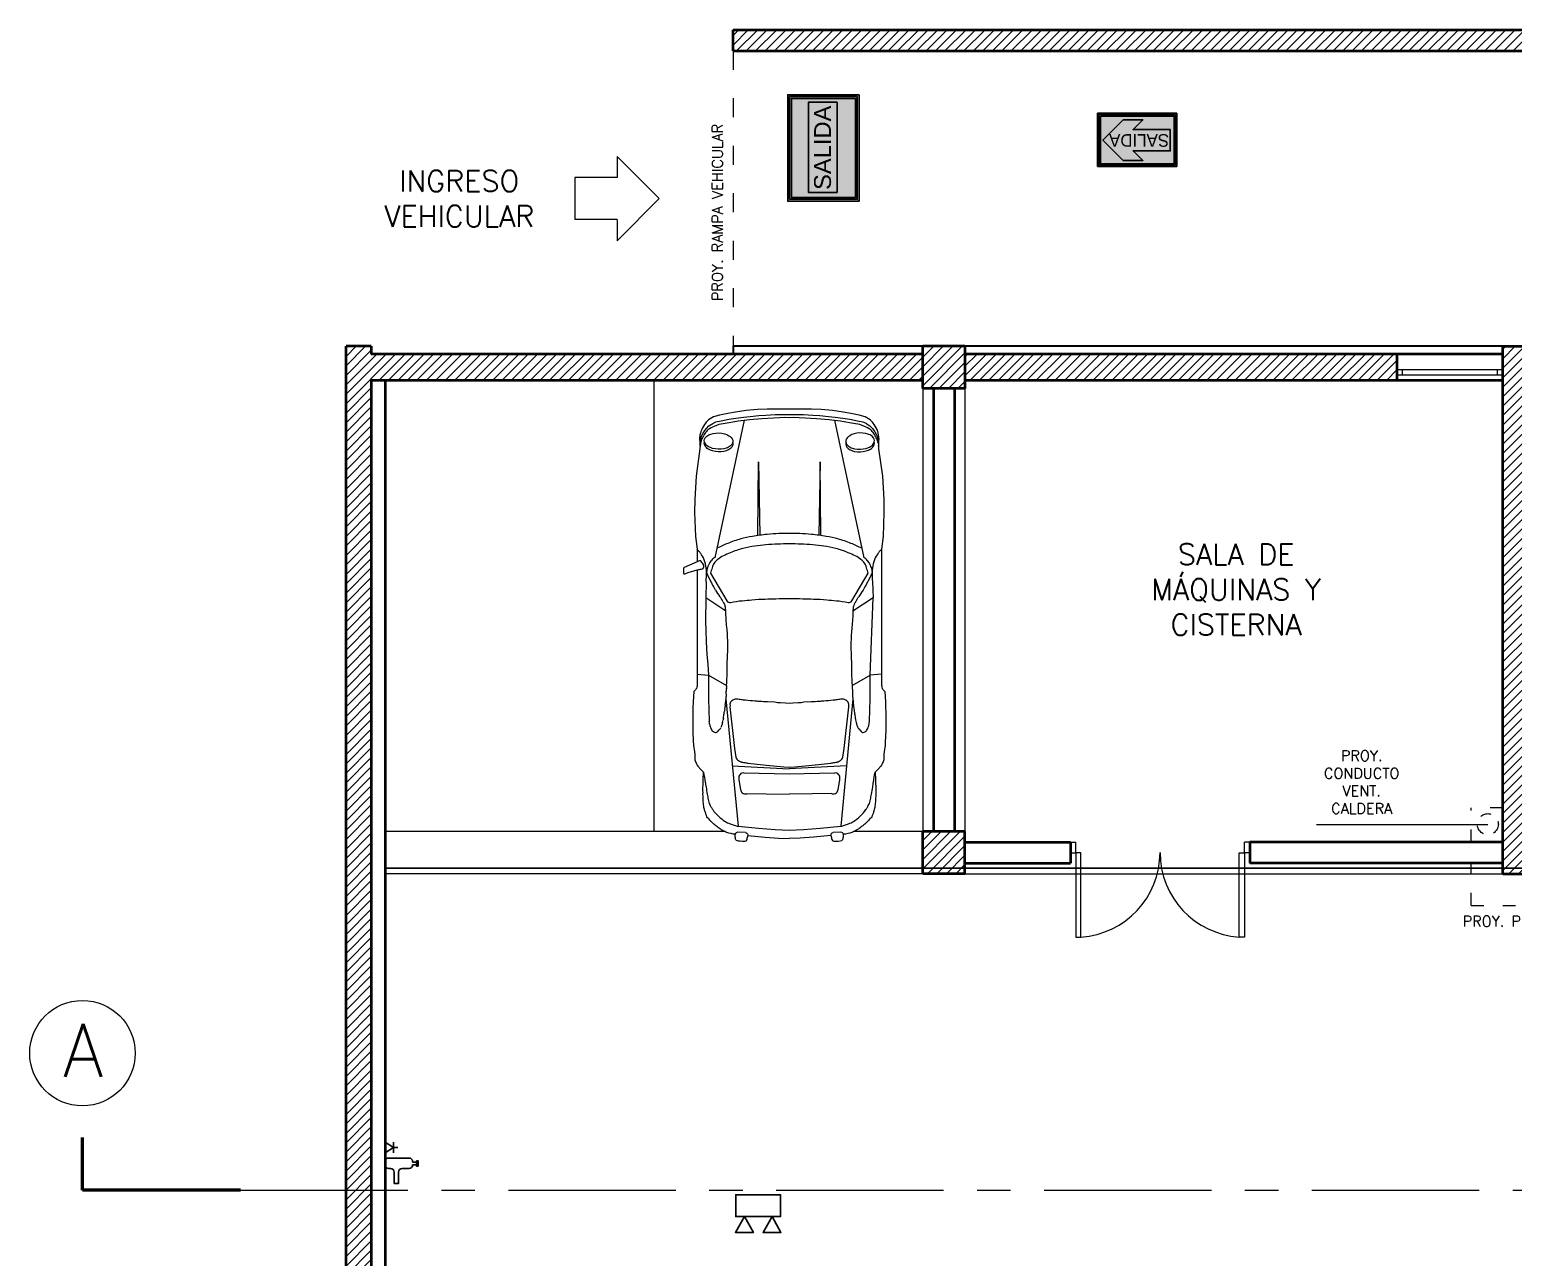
# Model space of a CAD drawing. Extents: x 1009 to 1343, y -172900 to 201.
# Drawn here: x 1083.39 to 1097.46, y 87.15 to 98.78 of the extents above; entities that cross this region are included whole.
import ezdxf

# ---------------------------------------------------------------- set-up
doc = ezdxf.new("R2010")
doc.units = 0
doc.header["$LTSCALE"] = 0.5
for name, pattern in [('ACAD_ISO03W100', [30, 12, -18]), ('CENTER', [50.8, 31.75, -6.35, 6.35, -6.35]), ('TRAZOS2', [0.375, 0.25, -0.125])]:
    doc.linetypes.add(name, pattern=pattern)
doc.layers.get('0').update_dxf_attribs({"linetype": 'CONTINUOUS'})
for name, color, linetype in [('BRIGADAS', 8, 'TRAZOS2'), ('Cableado', 100, 'CONTINUOUS'), ('CIRCUITO DE SALIDA', 8, 'CONTINUOUS'), ('Electricidad', 50, 'CONTINUOUS'), ('GCI-LUZ DE EMERG.LUZ ESTROBOSCOPICA', 12, 'CONTINUOUS'), ('MARCO_FONDO_NEGRO', 7, 'CONTINUOUS'), ('SEÑAL_FONDO_FIGURAS', 254, 'CONTINUOUS'), ('SEÑAL_FONDO_NEGRO', 7, 'CONTINUOUS'), ('SEÑAL_FONDO_VERDE', 86, 'CONTINUOUS')]:
    doc.layers.add(name, color=color, linetype=linetype)
for name, color, linetype, lineweight in [('Carpintería', 55, 'CONTINUOUS', 20), ('Detalles 01', 8, 'CONTINUOUS', 9), ('EQUIPO DE EMERGENCIA', 200, 'CONTINUOUS', 30), ('Muros corte', 7, 'CONTINUOUS', 40), ('Proyección', 4, 'ACAD_ISO03W100', 18), ('Punta 01', 6, 'CONTINUOUS', 9), ('Punta 02', 11, 'CONTINUOUS', 20), ('Punta 03', 171, 'CONTINUOUS', 30), ('Punta 05', 52, 'CONTINUOUS', 50), ('Tratamiento pisos', 251, 'CONTINUOUS', 9), ('Vehículos', 155, 'CONTINUOUS', 13)]:
    doc.layers.add(name, color=color, linetype=linetype, lineweight=lineweight)
doc.styles.add('franklin gothic medium', font='framd.ttf')
doc.styles.add('Texto 1 mm', font='simplex.shx', dxfattribs={"height": 0.1})
doc.styles.add('Texto 2 mm', font='simplex.shx', dxfattribs={"height": 0.2})
doc.styles.add('Texto 5 mm', font='simplex.shx', dxfattribs={"height": 0.5})
pattern_1 = [(45, (62.21442, 16.503325), (-0.0449012806, 0.0449012806), [])]

# ---------------------------------------------------------------- blocks, each defined once
blk = doc.blocks.new('Porsche planta')
at = {"color": 0, "linetype": 'ByBlock'}
for p, q in [((-0.367, 2.06), (-0.634, 0.819)), ((0.448, 2.06), (0.714, 0.819)), ((-0.244, 1.02), (-0.238, 1.685)), ((-0.238, 1.685), (-0.226, 1.022)), ((0.318, 1.685), (0.306, 1.022)), ((0.325, 1.02), (0.318, 1.685)), ((-0.712, 0.602), (-0.715, 0.457)), ((-0.56, 0.423), (-0.553, 0.412)), ((-0.553, 0.412), (-0.546, 0.399)), ((0.633, 0.412), (0.627, 0.399)), ((0.64, 0.423), (0.633, 0.412)), ((-0.546, 0.399), (-0.542, 0.387)), ((0.627, 0.399), (0.622, 0.387)), ((-0.793, -0.232), (-0.689, -0.241)), ((-0.689, -0.241), (-0.691, -0.27)), ((0.608, -0.335), (0.77, -0.241)), ((0.874, -0.232), (0.77, -0.241)), ((-0.691, -0.27), (-0.691, -0.34)), ((-0.691, -0.34), (-0.691, -0.418)), ((-0.691, -0.418), (-0.69, -0.488)), ((-0.69, -0.488), (-0.688, -0.525)), ((-0.688, -0.525), (-0.687, -0.588)), ((-0.533, -0.454), (-0.423, -1.604)), ((0.614, -0.454), (0.504, -1.604)), ((-0.687, -0.588), (-0.685, -0.625)), ((-0.685, -0.625), (-0.684, -0.66)), ((-0.475, -1.061), (0.04, -1.086)), ((0.556, -1.061), (0.04, -1.086)), ((-0.343, -1.311), (-0.17, -1.314)), ((-0.17, -1.314), (0.04, -1.315)), ((0.25, -1.314), (0.04, -1.315)), ((0.423, -1.311), (0.25, -1.314)), ((-0.355, -1.663), (-0.424, -1.66)), ((-0.335, -1.689), (-0.178, -1.704)), ((-0.178, -1.704), (-0.057, -1.712)), ((-0.057, -1.712), (0.04, -1.716)), ((0.137, -1.712), (0.04, -1.716)), ((0.258, -1.704), (0.137, -1.712)), ((0.416, -1.689), (0.258, -1.704))]:
    blk.add_line(p, q, dxfattribs=at)
for points in [[(-0.442, 2.079), (-0.375, 2.088), (-0.313, 2.095), (-0.235, 2.102), (-0.173, 2.107), (-0.087, 2.112), (-0.018, 2.112), (0.04, 2.112), (0.098, 2.112), (0.168, 2.112), (0.253, 2.107), (0.315, 2.102), (0.393, 2.095), (0.455, 2.088), (0.523, 2.079), (0.588, 2.069), (0.655, 2.055), (0.704, 2.046, -0.076061), (0.766, 2.008), (0.79, 1.984), (0.813, 1.954), (0.826, 1.928), (0.83, 1.922), (0.832, 1.915), (0.836, 1.907), (0.838, 1.899), (0.84, 1.891, 0.024992), (0.843, 1.879, -0.055838), (0.846, 1.863, -0.037237), (0.846, 1.826, 0.010303), (0.85, 1.882, 0.069994), (0.847, 1.925, 0.094971), (0.824, 1.991), (0.806, 2.02, 0.128179), (0.769, 2.062), (0.756, 2.071), (0.741, 2.081), (0.725, 2.091), (0.67, 2.107), (0.595, 2.121), (0.526, 2.132), (0.43, 2.147), (0.328, 2.157), (0.24, 2.16), (0.04, 2.16), (-0.159, 2.16), (-0.248, 2.157), (-0.35, 2.147), (-0.445, 2.132), (-0.515, 2.121), (-0.59, 2.107), (-0.644, 2.091), (-0.661, 2.081), (-0.675, 2.071), (-0.689, 2.062, 0.128179), (-0.725, 2.02), (-0.743, 1.991, 0.094971), (-0.767, 1.925, 0.069994), (-0.77, 1.882, 0.010303), (-0.765, 1.826, -0.037237), (-0.765, 1.863, -0.055838), (-0.762, 1.879, 0.024992), (-0.759, 1.891), (-0.757, 1.899), (-0.756, 1.907), (-0.752, 1.915), (-0.75, 1.922), (-0.746, 1.928), (-0.733, 1.954), (-0.709, 1.984), (-0.686, 2.008), (-0.65, 2.029), (-0.624, 2.046), (-0.575, 2.055), (-0.507, 2.069)], [(-0.596, 1.945), (-0.57, 1.942), (-0.545, 1.937), (-0.525, 1.93, -0.035612), (-0.506, 1.92, -0.053048), (-0.486, 1.905), (-0.476, 1.891), (-0.471, 1.879), (-0.47, 1.867), (-0.473, 1.854), (-0.479, 1.842), (-0.492, 1.828, -0.053048), (-0.51, 1.816, -0.035612), (-0.529, 1.808), (-0.55, 1.803), (-0.576, 1.799), (-0.602, 1.798), (-0.628, 1.801), (-0.653, 1.806), (-0.673, 1.813, -0.035612), (-0.692, 1.823, -0.053048), (-0.709, 1.836), (-0.721, 1.851), (-0.727, 1.864), (-0.728, 1.876), (-0.726, 1.889), (-0.719, 1.901), (-0.706, 1.915, -0.053048), (-0.688, 1.927, -0.035612), (-0.669, 1.935), (-0.648, 1.941), (-0.623, 1.944)], [(0.677, 1.945), (0.651, 1.942), (0.625, 1.937), (0.605, 1.93, 0.035612), (0.586, 1.92, 0.053048), (0.567, 1.905), (0.556, 1.891), (0.551, 1.879), (0.55, 1.867), (0.553, 1.854), (0.56, 1.842), (0.572, 1.828, 0.053048), (0.59, 1.816, 0.035612), (0.61, 1.808), (0.63, 1.803), (0.656, 1.799), (0.682, 1.798), (0.708, 1.801), (0.734, 1.806), (0.754, 1.813, 0.035612), (0.773, 1.823, 0.053048), (0.79, 1.836), (0.801, 1.851), (0.807, 1.864), (0.809, 1.876), (0.806, 1.889), (0.799, 1.901), (0.787, 1.915, 0.053048), (0.769, 1.927, 0.035612), (0.749, 1.935), (0.729, 1.941), (0.703, 1.944)], [(0.04, 0.944, 0.014918), (-0.171, 0.935, 0.019606), (-0.272, 0.923, 0.021498), (-0.38, 0.902, 0.041408), (-0.493, 0.864, 0.010479), (-0.555, 0.836, 0.054559), (-0.605, 0.804, 0.068511), (-0.639, 0.77, 0.099189), (-0.658, 0.728, -0.026704), (-0.672, 0.68), (-0.524, 0.429, 0.323311), (-0.49, 0.415, -0.03065), (-0.385, 0.431, 0.001086), (-0.298, 0.439, -0.019868), (-0.178, 0.446, 0.009294), (-0.083, 0.449, -0.022865), (0.04, 0.45, -0.022865), (0.163, 0.449, 0.009294), (0.259, 0.446, -0.019868), (0.379, 0.439, 0.001086), (0.465, 0.431, -0.03065), (0.571, 0.415, 0.323311), (0.604, 0.429), (0.753, 0.68, -0.026704), (0.738, 0.728, 0.099189), (0.719, 0.77, 0.068511), (0.686, 0.804, 0.054559), (0.635, 0.836, 0.010479), (0.573, 0.864, 0.041408), (0.46, 0.902, 0.021498), (0.352, 0.923, 0.019606), (0.252, 0.935, 0.014918)], [(-0.524, 0.191, -0.024218), (-0.533, 0.337), (-0.715, 0.457), (-0.716, 0.242), (-0.713, 0.162), (-0.71, 0.059), (-0.704, -0.054), (-0.697, -0.142), (-0.689, -0.241), (-0.528, -0.335, 0.031825), (-0.522, -0.219, -0.014699), (-0.519, -0.092, 0.015269), (-0.516, 0.061, 0.024289)], [(0.246, -1.055), (0.414, -1.035, 0.019104), (0.433, -1.032, -0.009159), (0.473, -1.026, 0.031826), (0.48, -1.023, 0.052632), (0.501, -1.012, 0.171331), (0.524, -0.981), (0.534, -0.904), (0.577, -0.526, -0.029797), (0.577, -0.502, 0.188975), (0.571, -0.486, 0.041781), (0.559, -0.473, 0.056578), (0.544, -0.463, 0.157073), (0.515, -0.457, 0.002681), (0.473, -0.463, -0.012314), (0.437, -0.468, -0.004904), (0.352, -0.475, 0.00764), (0.311, -0.479, -0.019123), (0.237, -0.483), (0.172, -0.486, -0.025492), (0.119, -0.492), (0.073, -0.494), (0.04, -0.497), (0.007, -0.494), (-0.039, -0.492, -0.025492), (-0.092, -0.486), (-0.156, -0.483, -0.019123), (-0.23, -0.479, 0.00764), (-0.271, -0.475, -0.004904), (-0.357, -0.468, -0.012314), (-0.393, -0.463, 0.002681), (-0.435, -0.457, 0.157073), (-0.464, -0.463, 0.056578), (-0.478, -0.473, 0.041781), (-0.491, -0.486, 0.188975), (-0.496, -0.502, -0.029797), (-0.496, -0.526), (-0.454, -0.904), (-0.443, -0.981, 0.171331), (-0.42, -1.012, 0.052632), (-0.399, -1.023, 0.031826), (-0.393, -1.026, -0.009159), (-0.353, -1.032, 0.019104), (-0.334, -1.035), (-0.166, -1.055), (-0.01, -1.069), (0.04, -1.073), (0.09, -1.069)]]:
    blk.add_lwpolyline(points, format="xyb", close=True, dxfattribs=at)
for points in [[(0.84, 1.863), (0.837, 1.874, -0.057112), (0.834, 1.885, 0.074057), (0.831, 1.891, -0.020357), (0.82, 1.911, 0.060199), (0.803, 1.939, 0.09981), (0.772, 1.975, 0.075944), (0.72, 2.003), (0.676, 2.02), (0.619, 2.029), (0.585, 2.036), (0.549, 2.043), (0.502, 2.05), (0.448, 2.057), (0.399, 2.064), (0.287, 2.073), (0.184, 2.079), (0.129, 2.081), (0.079, 2.084), (0.04, 2.082), (0.001, 2.084), (-0.049, 2.081), (-0.103, 2.079), (-0.207, 2.073), (-0.319, 2.064), (-0.367, 2.057), (-0.422, 2.05), (-0.469, 2.043), (-0.504, 2.036), (-0.538, 2.029), (-0.596, 2.02), (-0.64, 2.003, 0.075944), (-0.692, 1.975, 0.09981), (-0.723, 1.939)], [(-0.723, 1.939, 0.060199), (-0.74, 1.911, -0.020357), (-0.751, 1.891, 0.074057), (-0.753, 1.885, -0.057112), (-0.757, 1.874), (-0.759, 1.863), (-0.762, 1.852), (-0.763, 1.844), (-0.765, 1.829), (-0.767, 1.801), (-0.802, 1.554), (-0.813, 1.345), (-0.815, 1.228), (-0.807, 1.01), (-0.793, 0.896), (-0.793, 0.782), (-0.909, 0.731, 0.26651), (-0.916, 0.715, -0.046048), (-0.916, 0.683, 0.585653), (-0.903, 0.674, -0.041042), (-0.873, 0.685), (-0.793, 0.709, -0.003206), (-0.764, 0.715, 0.023233), (-0.743, 0.719, 0.172254), (-0.738, 0.722, 0.089292), (-0.732, 0.736, 0.191515), (-0.733, 0.751, 0.050928), (-0.756, 0.785, 0.355547), (-0.765, 0.791, 0.091991), (-0.793, 0.782)], [(-0.472, 1.858), (-0.471, 1.855), (-0.47, 1.843), (-0.473, 1.83), (-0.479, 1.818), (-0.492, 1.805, -0.053048), (-0.51, 1.793, -0.035612), (-0.529, 1.785), (-0.55, 1.779), (-0.576, 1.775), (-0.602, 1.775), (-0.628, 1.777), (-0.653, 1.783), (-0.673, 1.79, -0.035612), (-0.692, 1.8, -0.053048), (-0.709, 1.813), (-0.721, 1.827), (-0.727, 1.84), (-0.728, 1.853), (-0.726, 1.863)], [(0.552, 1.858), (0.551, 1.855), (0.55, 1.843), (0.553, 1.83), (0.56, 1.818), (0.572, 1.805, 0.053048), (0.59, 1.793, 0.035612), (0.61, 1.785), (0.63, 1.779), (0.656, 1.775), (0.682, 1.775), (0.708, 1.777), (0.734, 1.783), (0.754, 1.79, 0.035612), (0.773, 1.8, 0.053048), (0.79, 1.813), (0.801, 1.827), (0.807, 1.84), (0.809, 1.853), (0.807, 1.863)], [(0.84, 1.863), (0.842, 1.852), (0.844, 1.844), (0.845, 1.829), (0.847, 1.801), (0.883, 1.554), (0.893, 1.345), (0.895, 1.228), (0.887, 1.01), (0.874, 0.896, 0.015833), (0.854, 0.874, 0.030735), (0.835, 0.849, 0.067689), (0.803, 0.782, 0.069337), (0.789, 0.706, 0.000298), (0.788, 0.685, -0.01679), (0.749, 0.601)], [(0.695, 0.904, 0.013324), (0.597, 0.948, 0.030992), (0.479, 0.988, 0.024048), (0.374, 1.011, 0.017481), (0.24, 1.029, 0.017092), (0.134, 1.036, 0.000555), (0.04, 1.038, 0.000555), (-0.054, 1.036, 0.017092), (-0.16, 1.029, 0.017481), (-0.294, 1.011, 0.024048), (-0.399, 0.988, 0.030992), (-0.516, 0.948, 0.013324), (-0.615, 0.904)], [(0.874, 0.896), (0.874, -0.331, 0.158952), (0.885, -0.369, 0.068562), (0.902, -0.388), (0.905, -0.434), (0.908, -0.486), (0.91, -0.532), (0.913, -0.575), (0.913, -0.621), (0.913, -0.741), (0.907, -0.846, -0.032511), (0.9, -0.912, 0.05701), (0.894, -0.996, -0.118188), (0.882, -1.033, -0.074794), (0.86, -1.07, -0.019366), (0.84, -1.093, -0.012762), (0.814, -1.118)], [(-0.793, 0.709), (-0.793, -0.331, -0.158952), (-0.804, -0.369, -0.068562), (-0.822, -0.388), (-0.825, -0.434), (-0.828, -0.486), (-0.83, -0.532), (-0.832, -0.575), (-0.832, -0.621), (-0.832, -0.741), (-0.827, -0.846, 0.032511), (-0.819, -0.912, -0.05701), (-0.814, -0.996, 0.118188), (-0.802, -1.033, 0.074794), (-0.78, -1.07, 0.019366), (-0.76, -1.093, 0.012762), (-0.734, -1.118)], [(0.744, 0.793, 0.029294), (0.756, 0.777, -0.097394), (0.77, 0.752, 0.041228), (0.779, 0.729, -0.039917), (0.788, 0.685, 0.041416), (0.792, 0.602), (0.796, 0.457), (0.614, 0.337, -0.024218), (0.605, 0.191, 0.024289), (0.597, 0.061, 0.015269), (0.599, -0.092, -0.014699), (0.602, -0.219, 0.031825), (0.608, -0.335, -0.000324), (0.609, -0.361, -0.013538), (0.61, -0.385, 0.027693), (0.611, -0.41, -0.020103), (0.612, -0.434, 0.035852), (0.614, -0.461, -0.036864), (0.616, -0.485, 0.046721), (0.619, -0.508, -0.050458), (0.621, -0.525, 0.063348), (0.623, -0.545, -0.041553), (0.627, -0.567, 0.014238), (0.629, -0.588, 0.004738), (0.632, -0.606, 0.001859), (0.636, -0.629, -0.0009), (0.639, -0.646, 0.029058), (0.644, -0.669, -0.030721), (0.648, -0.687, 0.078523), (0.652, -0.699, -0.025161), (0.659, -0.715, 0.118417), (0.667, -0.726), (0.688, -0.749), (0.696, -0.756, 0.264692), (0.708, -0.758, 0.113633), (0.723, -0.754, 0.059206), (0.733, -0.746, 0.087323), (0.743, -0.733, 0.022677), (0.753, -0.71, 0.067037), (0.761, -0.683, -0.009818), (0.764, -0.66), (0.765, -0.625), (0.767, -0.588), (0.768, -0.525), (0.77, -0.488), (0.771, -0.418), (0.771, -0.34), (0.771, -0.27), (0.77, -0.241), (0.796, 0.457)], [(-0.352, -1.663, -0.41835), (-0.335, -1.689, -0.021212), (-0.345, -1.726, -0.388855), (-0.369, -1.742, -0.080664), (-0.436, -1.735, -0.158156), (-0.445, -1.721, -0.068495), (-0.449, -1.678, -0.055667), (-0.523, -1.662, 0.029493), (-0.543, -1.653, -0.055911), (-0.576, -1.635, 0.000971), (-0.59, -1.625, -0.016357), (-0.609, -1.611, 0.0165), (-0.625, -1.6, -0.063106), (-0.656, -1.572, 0.002692), (-0.663, -1.565, -0.016731), (-0.672, -1.557, -0.001315), (-0.679, -1.549, -0.020474), (-0.69, -1.536, -0.060237), (-0.704, -1.519, -0.066468), (-0.713, -1.497, 0.010072), (-0.718, -1.482, -0.006697), (-0.723, -1.466, -0.014302), (-0.727, -1.453, -0.015553), (-0.731, -1.436, -0.017917), (-0.734, -1.412, -0.012643), (-0.737, -1.384, -0.001214), (-0.74, -1.317, 0.044294), (-0.74, -1.286, -0.044294), (-0.74, -1.248, 0.027399), (-0.739, -1.207, -0.023961), (-0.738, -1.169, -0.002142), (-0.734, -1.118, 0.010764), (-0.72, -1.207, -0.005676), (-0.712, -1.25, 0.003101), (-0.701, -1.317, 0.004206), (-0.693, -1.364, 0.007198), (-0.688, -1.388, 0.025171), (-0.668, -1.429, 0.026671), (-0.652, -1.454, 0.084163), (-0.597, -1.517, 0.015423), (-0.544, -1.559, 0.088732), (-0.493, -1.583), (-0.458, -1.596, 0.099756), (-0.423, -1.604), (-0.238, -1.623), (-0.087, -1.634), (0.04, -1.64), (0.168, -1.634), (0.318, -1.623), (0.504, -1.604, 0.099756), (0.539, -1.596), (0.574, -1.583, 0.088732), (0.624, -1.559, 0.015423), (0.678, -1.517, 0.084163), (0.732, -1.454, 0.026671), (0.748, -1.429, 0.025171), (0.768, -1.388, 0.007198), (0.773, -1.364, 0.004206), (0.782, -1.317, 0.003101), (0.793, -1.25, -0.005676), (0.8, -1.207, 0.010764), (0.814, -1.118, -0.002142), (0.818, -1.169, -0.023961), (0.819, -1.207, 0.027399), (0.821, -1.248, -0.044294), (0.821, -1.286, 0.044294), (0.821, -1.317, -0.001214), (0.817, -1.384, -0.012643), (0.815, -1.412, -0.017917), (0.811, -1.436, -0.015553), (0.807, -1.453, -0.014302), (0.804, -1.466, -0.006697), (0.799, -1.482, 0.010072), (0.794, -1.497, -0.066468), (0.784, -1.519, -0.060237), (0.771, -1.536, -0.020474), (0.759, -1.549, -0.001315), (0.752, -1.557, -0.016731), (0.743, -1.565, 0.002692), (0.736, -1.572, -0.063106), (0.705, -1.6, 0.0165), (0.689, -1.611, -0.016357), (0.671, -1.625, 0.000971), (0.656, -1.635, -0.055911), (0.623, -1.653, 0.029493), (0.604, -1.662, -0.055667), (0.53, -1.678, 0.358934), (0.505, -1.66), (0.435, -1.663)], [(0.482, -1.272), (0.494, -1.203, 0.037582), (0.496, -1.152, 0.027766), (0.485, -1.137, 0.272793), (0.448, -1.125), (0.04, -1.135), (-0.368, -1.125, 0.272793), (-0.404, -1.137, 0.027766), (-0.416, -1.152, 0.037582), (-0.413, -1.203), (-0.402, -1.272)]]:
    blk.add_lwpolyline(points, format="xyb", dxfattribs=at)
blk.add_lwpolyline([(-0.616, -0.756), (-0.612, -0.753), (-0.607, -0.749), (-0.596, -0.738), (-0.586, -0.726)], dxfattribs=at)
for centre, radius, start, end in [((-1.131, 0.568), 0.47, 40.5275, 44.1558), ((-0.966, 0.71), 0.253, 33.4859, 40.5275), ((-0.984, 0.697), 0.275, 17.9964, 33.4859), ((-0.601, 0.752), 0.0754, 115.9432, 146.8077), ((0.681, 0.752), 0.0754, 33.1923, 64.0568), ((-0.989, 0.696), 0.28, 2.131, 17.9964), ((-1.21, 0.667), 0.502, 352.5762, 2.0626), ((-18.218, 0.055), 17.521, 2.0626, 2.131), ((-0.431, 0.65), 0.279, 163.6276, 172.7711), ((0.563, 1.235), 1.385, 203.3787, 207.2263), ((-0.832, 0.797), 0.15, 332.9033, 342.3468), ((-0.619, 0.729), 0.0744, 140.0959, 162.3468), ((-0.806, 0.886), 0.17, 320.0959, 326.8077), ((0.513, 1.209), 1.329, 207.2263, 209.0933), ((-0.507, 0.642), 0.161, 209.0933, 214.6808), ((-0.829, 0.419), 0.23, 27.8614, 34.6808), ((0.909, 0.419), 0.23, 145.3192, 152.1386), ((0.587, 0.642), 0.161, 325.3192, 330.9067), ((-0.433, 1.209), 1.329, 330.9067, 332.7737), ((-1.526, -0.102), 1.099, 31.0996, 34.9133), ((-0.353, 0.606), 0.272, 211.0996, 216.2314), ((-0.651, 0.387), 0.0984, 21.5884, 36.2314), ((0.732, 0.387), 0.0984, 143.7686, 158.4116), ((0.433, 0.606), 0.272, 323.7686, 328.9004), ((1.607, -0.102), 1.099, 145.0867, 148.9004), ((-0.598, 0.364), 0.0608, 8.4392, 22.9476), ((-1.14, 0.283), 0.609, 5.0177, 8.4392), ((1.22, 0.283), 0.609, 171.5608, 174.9823), ((0.678, 0.364), 0.0608, 157.0524, 171.5608), ((-0.751, -0.388), 0.222, 354.4063, 0.7515), ((19.312, -1.175), 19.858, 177.5748, 177.6491), ((-0.071, -0.379), 0.458, 177.6491, 180.7515), ((-0.617, -0.525), 0.0772, 345.6001, 0.099), ((-0.453, -0.525), 0.0869, 168.5447, 180.099), ((-0.658, -0.484), 0.122, 348.5447, 359.2446), ((-0.373, -0.487), 0.163, 170.7998, 179.2446), ((-0.722, -0.431), 0.191, 350.7998, 359.013), ((-0.231, -0.439), 0.3, 174.4063, 179.013), ((-1.277, -0.76), 0.602, 7.3007, 9.5508), ((-0.414, -0.712), 0.155, 163.8915, 170.93), ((-0.758, -0.613), 0.202, 343.8915, 350.5494), ((4.018, -1.407), 4.639, 170.3432, 170.5494), ((-3.634, -0.105), 3.123, 350.3432, 350.7692), ((-1.507, -0.451), 0.968, 350.7692, 351.8551), ((-0.92, -0.535), 0.375, 351.8551, 355.1179), ((-0.41, -0.579), 0.137, 165.6001, 175.1179), ((-0.576, -0.67), 0.105, 187.3007, 202.6414), ((-0.423, -0.611), 0.269, 201.7563, 206.9526), ((-0.62, -0.711), 0.0482, 206.9526, 226.9149), ((-0.615, -0.706), 0.0546, 226.9149, 240.4682), ((-0.625, -0.723), 0.0354, 240.4682, 266.3996), ((-0.623, -0.747), 0.0114, 251.3135, 310.6165), ((-0.605, -0.705), 0.0286, 311.7225, 338.7359), ((-0.414, -0.779), 0.177, 152.9707, 158.7359), ((-0.606, -0.681), 0.0394, 332.9707, 350.93), ((-0.34, -1.264), 0.0618, 188.998, 220.6463), ((-0.355, -1.243), 0.0692, 242.6671, 279.926), ((0.435, -1.243), 0.0692, 260.074, 297.3329), ((0.42, -1.264), 0.0618, 319.3537, 351.002), ((-0.426, -1.684), 0.0245, 87.2489, 166.2281), ((0.437, -1.685), 0.0218, 101.5186, 192.3266), ((0.846, -1.595), 0.441, 192.3266, 197.1873), ((0.446, -1.72), 0.0214, 194.1804, 279.1757), ((0.462, -1.532), 0.209, 266.4607, 284.9076), ((0.499, -1.714), 0.0266, 309.8164, 345.7652), ((0.373, -1.682), 0.157, 345.7652, 1.4386)]:
    blk.add_arc(centre, radius, start, end, dxfattribs=at)
blk = doc.blocks.new('A$C4F586106')
at = {"layer": 'SEÑAL_FONDO_FIGURAS'}
h = blk.add_hatch(color=256, dxfattribs=at)
h.paths.add_polyline_path([(1.092, 0.238), (0.029, 0.238), (0.029, 1.85), (1.092, 1.85)])
h.paths.add_polyline_path([(1.063, 1.821), (0.058, 1.821), (0.058, 0.267), (1.063, 0.267)], flags=16)
h.paths.add_polyline_path([(0.807, 1.55), (0.807, 0.438), (0.287, 0.438), (0.287, 1.55)], flags=8)
blk.add_hatch(color=256, dxfattribs=at).paths.add_polyline_path([(0.553, 1.768), (0.126, 1.339), (0.126, 0.925), (0.327, 1.132), (0.327, 0.349), (0.553, 0.349), (0.778, 0.349), (0.778, 1.132), (0.979, 0.925), (0.979, 1.339)])
at = {"layer": 'SEÑAL_FONDO_VERDE'}
h = blk.add_hatch(color=256, dxfattribs=at)
h.paths.add_polyline_path([(0.058, 0.267), (0.058, 1.821), (1.063, 1.821), (1.063, 0.267)])
h.paths.add_polyline_path([(0.327, 0.349), (0.553, 0.349), (0.778, 0.349), (0.778, 1.132), (0.979, 0.925), (0.979, 1.339), (0.553, 1.768), (0.126, 1.339), (0.126, 0.925), (0.327, 1.132)], flags=16)
at = {"layer": 'MARCO_FONDO_NEGRO'}
blk.add_lwpolyline([(1.121, 1.879), (1.121, 0.209), (0, 0.209), (0, 1.879)], close=True, dxfattribs=at)
at = {"layer": 'SEÑAL_FONDO_FIGURAS'}
blk.add_lwpolyline([(1.092, 1.85), (0.029, 1.85), (0.029, 0.238), (1.092, 0.238)], close=True, dxfattribs=at)
at = {"layer": 'SEÑAL_FONDO_NEGRO'}
blk.add_lwpolyline([(1.063, 1.821), (1.063, 0.267), (0.058, 0.267), (0.058, 1.821)], close=True, dxfattribs=at)
at = {"layer": 'SEÑAL_FONDO_VERDE'}
for points in [[(1.063, 1.821), (1.063, 0.267), (0.058, 0.267), (0.058, 1.821)], [(0.553, 0.349), (0.778, 0.349), (0.778, 1.132), (0.979, 0.925), (0.979, 1.339), (0.553, 1.768), (0.126, 1.339), (0.126, 0.925), (0.327, 1.132), (0.327, 0.349)], [(0.553, 0.349), (0.778, 0.349), (0.778, 1.132), (0.979, 0.925), (0.979, 1.339), (0.553, 1.768), (0.126, 1.339), (0.126, 0.925), (0.327, 1.132), (0.327, 0.349)]]:
    blk.add_lwpolyline(points, close=True, dxfattribs=at)
at = {"layer": 'SEÑAL_FONDO_VERDE', "style": 'franklin gothic medium'}
blk.add_text('SALIDA', height=0.2658, rotation=90, dxfattribs=at).set_placement((0.681, 0.372))
blk = doc.blocks.new('SAL4')
at = {"layer": 'SEÑAL_FONDO_FIGURAS'}
h = blk.add_hatch(color=256, dxfattribs=at)
h.paths.add_polyline_path([(845.813, 731.021), (845.813, 731.497), (846.534, 731.497), (846.534, 731.021)])
h.paths.add_polyline_path([(846.521, 731.034), (846.521, 731.484), (845.826, 731.484), (845.826, 731.034)], flags=16)
h.paths.add_polyline_path([(846.4, 731.149), (845.903, 731.149), (845.903, 731.382), (846.4, 731.382)], flags=8)
blk.add_hatch(color=256, dxfattribs=at).paths.add_polyline_path([(846.495, 731.364), (845.862, 731.364), (845.862, 731.163), (846.495, 731.163)])
at = {"layer": 'SEÑAL_FONDO_VERDE'}
h = blk.add_hatch(color=256, dxfattribs=at)
h.paths.add_polyline_path([(846.521, 731.484), (845.826, 731.484), (845.826, 731.034), (846.521, 731.034)])
h.paths.add_polyline_path([(846.495, 731.364), (846.495, 731.163), (845.862, 731.163), (845.862, 731.364)], flags=16)
at = {"layer": 'MARCO_FONDO_NEGRO'}
blk.add_lwpolyline([(846.547, 731.008), (845.8, 731.008), (845.8, 731.51), (846.547, 731.51)], close=True, dxfattribs=at)
at = {"layer": 'SEÑAL_FONDO_FIGURAS'}
blk.add_lwpolyline([(846.534, 731.021), (846.534, 731.497), (845.813, 731.497), (845.813, 731.021)], close=True, dxfattribs=at)
at = {"layer": 'SEÑAL_FONDO_NEGRO'}
blk.add_lwpolyline([(846.521, 731.034), (845.826, 731.034), (845.826, 731.484), (846.521, 731.484)], close=True, dxfattribs=at)
at = {"layer": 'SEÑAL_FONDO_VERDE'}
blk.add_lwpolyline([(845.862, 731.163), (846.495, 731.163), (846.495, 731.364), (845.862, 731.364)], close=True, dxfattribs=at)
at = {"layer": 'SEÑAL_FONDO_VERDE', "style": 'franklin gothic medium', "width": 1.05}
blk.add_text('SALIDA', height=0.1185, dxfattribs=at).set_placement((845.879, 731.206))
blk = doc.blocks.new('A$C04752EFD')
at = {"layer": 'GCI-LUZ DE EMERG.LUZ ESTROBOSCOPICA', "color": 1}
blk.add_lwpolyline([(-0.177, -0.173), (-0.177, 0), (0.177, 0), (0.177, -0.173)], close=True, dxfattribs=at)
at = {"layer": 'GCI-LUZ DE EMERG.LUZ ESTROBOSCOPICA'}
for points in [[(0.177, -0.173), (-0.177, -0.173), (-0.177, 0), (0.177, 0)], [(-0.109, -0.173), (-0.038, -0.297), (-0.18, -0.297)], [(0.109, -0.173), (0.038, -0.297), (0.18, -0.297)]]:
    blk.add_lwpolyline(points, close=True, dxfattribs=at)

msp = doc.modelspace()

# ---------------------------------------------------------------- hatches: boundary and pattern name
at = {"layer": 'Detalles 01'}
h = msp.add_hatch(dxfattribs=at)
h.set_pattern_fill('ANSI31,_O', color=256, scale=0.02)
h.set_pattern_definition(pattern_1)
h.paths.add_polyline_path([(1099.36, 98.583), (1099.36, 98.783), (1090.06, 98.783), (1090.06, 98.583)])
h = msp.add_hatch(dxfattribs=at)
h.set_pattern_fill('ANSI31,_O', color=256, scale=0.02)
h.set_pattern_definition(pattern_1)
h.paths.add_polyline_path([(1086.63, 95.458), (1091.86, 95.458), (1091.86, 95.708), (1086.63, 95.708), (1086.63, 95.783), (1086.39, 95.783), (1086.39, 87.783), (1086.63, 87.783)])
h.paths.add_polyline_path([(1086.63, 87.783), (1086.39, 87.783), (1086.39, 79.783), (1086.63, 79.783), (1086.63, 79.858), (1091.86, 79.858), (1091.86, 80.108), (1086.63, 80.108)])
h = msp.add_hatch(dxfattribs=at)
h.set_pattern_fill('ANSI31,_O', color=256, scale=0.02)
h.set_pattern_definition(pattern_1)
h.paths.add_polyline_path([(1091.86, 95.383), (1092.26, 95.383), (1092.26, 95.783), (1091.86, 95.783)])
h = msp.add_hatch(dxfattribs=at)
h.set_pattern_fill('ANSI31,_O', color=256, scale=0.02)
h.set_pattern_definition([(45, (1.54442, 16.503325), (-0.0449012806, 0.0449012806), [])])
h.paths.add_polyline_path([(1096.36, 95.708), (1092.26, 95.708), (1092.26, 95.458), (1096.36, 95.458)])
h.paths.add_polyline_path([(1099.36, 95.708), (1097.6, 95.708), (1097.6, 95.783), (1097.36, 95.783), (1097.36, 95.708), (1097.36, 90.783), (1099.36, 90.783), (1099.36, 90.933), (1097.6, 90.933), (1097.6, 95.458), (1099.36, 95.458)])
h.paths.add_polyline_path([(1103.36, 95.783), (1103.12, 95.783), (1103.12, 95.708), (1099.36, 95.708), (1099.36, 95.458), (1101.57, 95.458), (1101.57, 95.114), (1101.72, 95.114), (1101.72, 95.458), (1103.12, 95.458), (1103.12, 90.933), (1101.72, 90.933), (1101.72, 91.278), (1101.57, 91.278), (1101.57, 90.783), (1103.36, 90.783)])
h.paths.add_polyline_path([(1100, 94.658), (1099.85, 94.658), (1099.85, 90.933), (1099.36, 90.933), (1099.36, 90.783), (1100, 90.783)], flags=17)
h.paths.add_polyline_path([(1101.72, 92.796), (1101.57, 92.796), (1101.57, 92.078), (1101.72, 92.078)], flags=17)
h.paths.add_polyline_path([(1101.72, 94.314), (1101.57, 94.314), (1101.57, 93.596), (1101.72, 93.596)], flags=17)
h = msp.add_hatch(dxfattribs=at)
h.set_pattern_fill('ANSI31,_O', color=256, scale=0.02)
h.set_pattern_definition(pattern_1)
h.paths.add_polyline_path([(1092.26, 90.783), (1092.26, 91.183), (1091.86, 91.183), (1091.86, 90.783)])

# ---------------------------------------------------------------- linework, layer by layer
at = {"layer": 'Cableado'}
msp.add_line((1087.022, 88.051), (1087.057, 88.051), dxfattribs=at)
msp.add_lwpolyline([(1087.057, 88.024), (1087.022, 88.024, -0.414214), (1086.988, 87.99), (1086.923, 87.99, 0.414214), (1086.889, 87.955), (1086.889, 87.849), (1086.847, 87.849), (1086.847, 87.955, 0.414214), (1086.812, 87.99), (1086.794, 87.99, -0.414214), (1086.76, 88.024), (1086.76, 88.055, -0.414214), (1086.794, 88.089), (1086.988, 88.089, -0.414214), (1087.022, 88.055), (1087.022, 88.051)], format="xyb", dxfattribs=at)
msp.add_lwpolyline([(1087.057, 88.063), (1087.074, 88.063), (1087.074, 88.013), (1087.057, 88.013)], close=True, dxfattribs=at)
at = {"layer": 'Carpintería'}
for p, q in [((1097.36, 95.558), (1096.36, 95.558)), ((1096.41, 95.508), (1096.41, 95.558)), ((1097.31, 95.508), (1097.31, 95.558)), ((1097.36, 95.508), (1096.36, 95.508)), ((1093.26, 91.083), (1093.31, 91.083)), ((1093.31, 90.983), (1093.31, 91.083)), ((1094.91, 90.983), (1094.91, 91.083)), ((1094.96, 91.083), (1094.91, 91.083)), ((1093.26, 90.983), (1093.31, 90.983)), ((1093.31, 90.983), (1093.31, 90.183)), ((1093.36, 90.983), (1093.31, 90.983)), ((1093.36, 90.183), (1093.36, 90.983)), ((1094.86, 90.183), (1094.86, 90.983)), ((1094.86, 90.983), (1094.91, 90.983)), ((1094.96, 90.983), (1094.91, 90.983)), ((1094.91, 90.983), (1094.91, 90.183)), ((1093.31, 90.183), (1093.36, 90.183)), ((1094.91, 90.183), (1094.86, 90.183))]:
    msp.add_line(p, q, dxfattribs=at)
at = {"layer": 'Detalles 01'}
msp.add_line((1097.218, 91.248), (1095.595, 91.248), dxfattribs=at)
at = {"layer": 'Detalles 01', "linetype": 'CENTER', "ltscale": 0.1}
msp.add_line((1085.39, 87.783), (1127.038, 87.783), dxfattribs=at)
at = {"layer": 'Detalles 01'}
for centre, start, end in [((1093.307, 90.985), 273.7835, 359.9117), ((1094.913, 90.985), 180.0883, 266.2165)]:
    msp.add_arc(centre, 0.803, start, end, dxfattribs=at)
at = {"layer": 'Electricidad'}
for p, q in [((1086.76, 88.138), (1086.76, 95.458)), ((1086.76, 90.836), (1086.76, 88.19)), ((1086.76, 90.836), (1103.12, 90.836)), ((1086.841, 88.19), (1086.76, 88.239)), ((1086.841, 88.239), (1086.841, 88.137)), ((1086.841, 88.19), (1086.76, 88.138)), ((1086.76, 88.138), (1086.76, 88.024)), ((1086.841, 88.19), (1086.881, 88.19))]:
    msp.add_line(p, q, dxfattribs=at)
at = {"layer": 'Muros corte'}
for p, q in [((1090.06, 98.783), (1126.06, 98.783)), ((1090.06, 98.583), (1090.06, 98.783)), ((1090.06, 98.583), (1125.81, 98.583)), ((1086.39, 79.783), (1086.39, 95.783)), ((1086.63, 95.783), (1086.39, 95.783)), ((1086.63, 95.783), (1086.63, 95.708)), ((1091.86, 95.708), (1086.63, 95.708)), ((1092.26, 95.783), (1091.86, 95.783)), ((1091.86, 95.383), (1091.86, 95.783)), ((1092.26, 95.783), (1092.26, 95.383)), ((1097.36, 95.708), (1092.26, 95.708)), ((1096.36, 95.458), (1096.36, 95.708)), ((1097.36, 95.783), (1097.6, 95.783)), ((1097.36, 95.708), (1097.36, 95.783)), ((1097.36, 90.783), (1097.36, 95.708)), ((1091.86, 95.458), (1086.63, 95.458)), ((1086.63, 95.458), (1086.63, 80.108)), ((1086.76, 95.458), (1086.76, 80.108)), ((1097.36, 95.458), (1092.26, 95.458)), ((1092.26, 95.383), (1091.86, 95.383)), ((1091.96, 95.383), (1091.96, 91.183)), ((1092.16, 95.383), (1092.16, 91.183)), ((1092.26, 91.183), (1091.86, 91.183)), ((1091.86, 90.783), (1091.86, 91.183)), ((1092.26, 90.783), (1092.26, 91.183)), ((1092.26, 91.083), (1093.26, 91.083)), ((1093.26, 91.083), (1093.26, 90.883)), ((1097.36, 91.083), (1094.96, 91.083)), ((1094.96, 91.083), (1094.96, 90.883)), ((1092.26, 90.783), (1091.86, 90.783)), ((1092.26, 90.883), (1093.26, 90.883)), ((1097.36, 90.883), (1094.96, 90.883)), ((1097.36, 90.783), (1100, 90.783))]:
    msp.add_line(p, q, dxfattribs=at)
at = {"layer": 'Proyección', "ltscale": 0.03}
msp.add_line((1090.06, 98.583), (1090.06, 95.783), dxfattribs=at)
at = {"layer": 'Proyección', "ltscale": 0.02}
for p, q in [((1097.36, 91.408), (1097.06, 91.408)), ((1097.06, 91.083), (1097.06, 91.408)), ((1097.06, 90.483), (1097.06, 90.883)), ((1097.06, 90.483), (1097.9, 90.483))]:
    msp.add_line(p, q, dxfattribs=at)
at = {"layer": 'Proyección', "ltscale": 0.008}
msp.add_circle((1097.218, 91.253), 0.1, dxfattribs=at)
at = {"layer": 'Punta 02'}
for p, q in [((1088.96, 97.583), (1088.96, 97.383)), ((1088.96, 97.583), (1089.36, 97.183)), ((1088.56, 97.383), (1088.56, 96.983)), ((1088.96, 97.383), (1088.56, 97.383)), ((1088.96, 96.783), (1089.36, 97.183)), ((1088.96, 96.983), (1088.56, 96.983)), ((1088.96, 96.983), (1088.96, 96.783))]:
    msp.add_line(p, q, dxfattribs=at)
msp.add_circle((1083.89, 89.083), 0.5, dxfattribs=at)
at = {"layer": 'Punta 03'}
for p, q in [((1091.86, 95.783), (1090.06, 95.783)), ((1090.06, 95.783), (1090.06, 95.708)), ((1097.36, 95.783), (1092.26, 95.783))]:
    msp.add_line(p, q, dxfattribs=at)
at = {"layer": 'Punta 05'}
for p, q in [((1083.89, 87.783), (1083.89, 88.283)), ((1085.39, 87.783), (1083.89, 87.783))]:
    msp.add_line(p, q, dxfattribs=at)
at = {"layer": 'Tratamiento pisos'}
for p, q in [((1089.31, 95.458), (1089.31, 91.183)), ((1091.86, 95.383), (1091.86, 91.183)), ((1092.26, 95.383), (1092.26, 91.183)), ((1089.982, 91.183), (1086.76, 91.183)), ((1091.86, 91.183), (1091.207, 91.183)), ((1091.86, 90.783), (1086.76, 90.783)), ((1092.26, 90.783), (1097.36, 90.783))]:
    msp.add_line(p, q, dxfattribs=at)

# ---------------------------------------------------------------- block references
at = {"layer": 'BRIGADAS', "xscale": 0.4499999999998181, "yscale": 0.4499999999998181, "zscale": 0.4499999999998181, "rotation": 89.99999999999999}
msp.add_blockref('A$C4F586106', (1094.363, 97.487), dxfattribs=at)
at = {"layer": 'CIRCUITO DE SALIDA', "color": 90, "xscale": 1.350000000000023, "yscale": 1.350000000000023, "zscale": 1.350000000000023, "rotation": 90}
msp.add_blockref('SAL4', (2078.117, -1044.672), dxfattribs=at)
at = {"layer": 'EQUIPO DE EMERGENCIA', "xscale": 1.200000000000045, "yscale": 1.200000000000045, "zscale": 1.200000000000045}
msp.add_blockref('A$C04752EFD', (1090.299, 87.741), dxfattribs=at)
at = {"layer": 'Vehículos', "xscale": 1.05, "yscale": 1.05, "zscale": 1.05}
msp.add_blockref('Porsche planta', (1090.552, 92.919), dxfattribs=at)

# ---------------------------------------------------------------- texts
at = {"layer": 'Punta 01', "insert": (1089.862, 96.212), "char_height": 0.1, "width": 1.94432, "attachment_point": 1, "rotation": 90, "style": 'Texto 1 mm'}
msp.add_mtext('PROY. RAMPA VEHICULAR', dxfattribs=at)
at = {"layer": 'Punta 01', "char_height": 0.1, "style": 'Texto 1 mm'}
for s, insert, width, attachment_point in [('PROY.\\PCONDUCTO VENT. CALDERA', (1096.022, 91.952), 0.92289, 2), ('PROY. PLENO', (1096.98, 90.383), 1.0007, 1)]:
    msp.add_mtext(s, dxfattribs=dict(at, insert=insert, width=width, attachment_point=attachment_point))
at = {"layer": 'Punta 02', "char_height": 0.2, "attachment_point": 2, "style": 'Texto 2 mm'}
for s, insert, width in [('INGRESO\\PVEHICULAR', (1087.464, 97.449), 1.4466), ('SALA DE MÁQUINAS Y CISTERNA', (1094.831, 93.911), 2.1374)]:
    msp.add_mtext(s, dxfattribs=dict(at, insert=insert, width=width))
at = {"layer": 'Punta 05', "insert": (1083.705, 89.36), "char_height": 0.5, "width": 0.39986, "attachment_point": 1, "style": 'Texto 5 mm'}
msp.add_mtext('A', dxfattribs=at)

doc.saveas('drawing.dxf')
